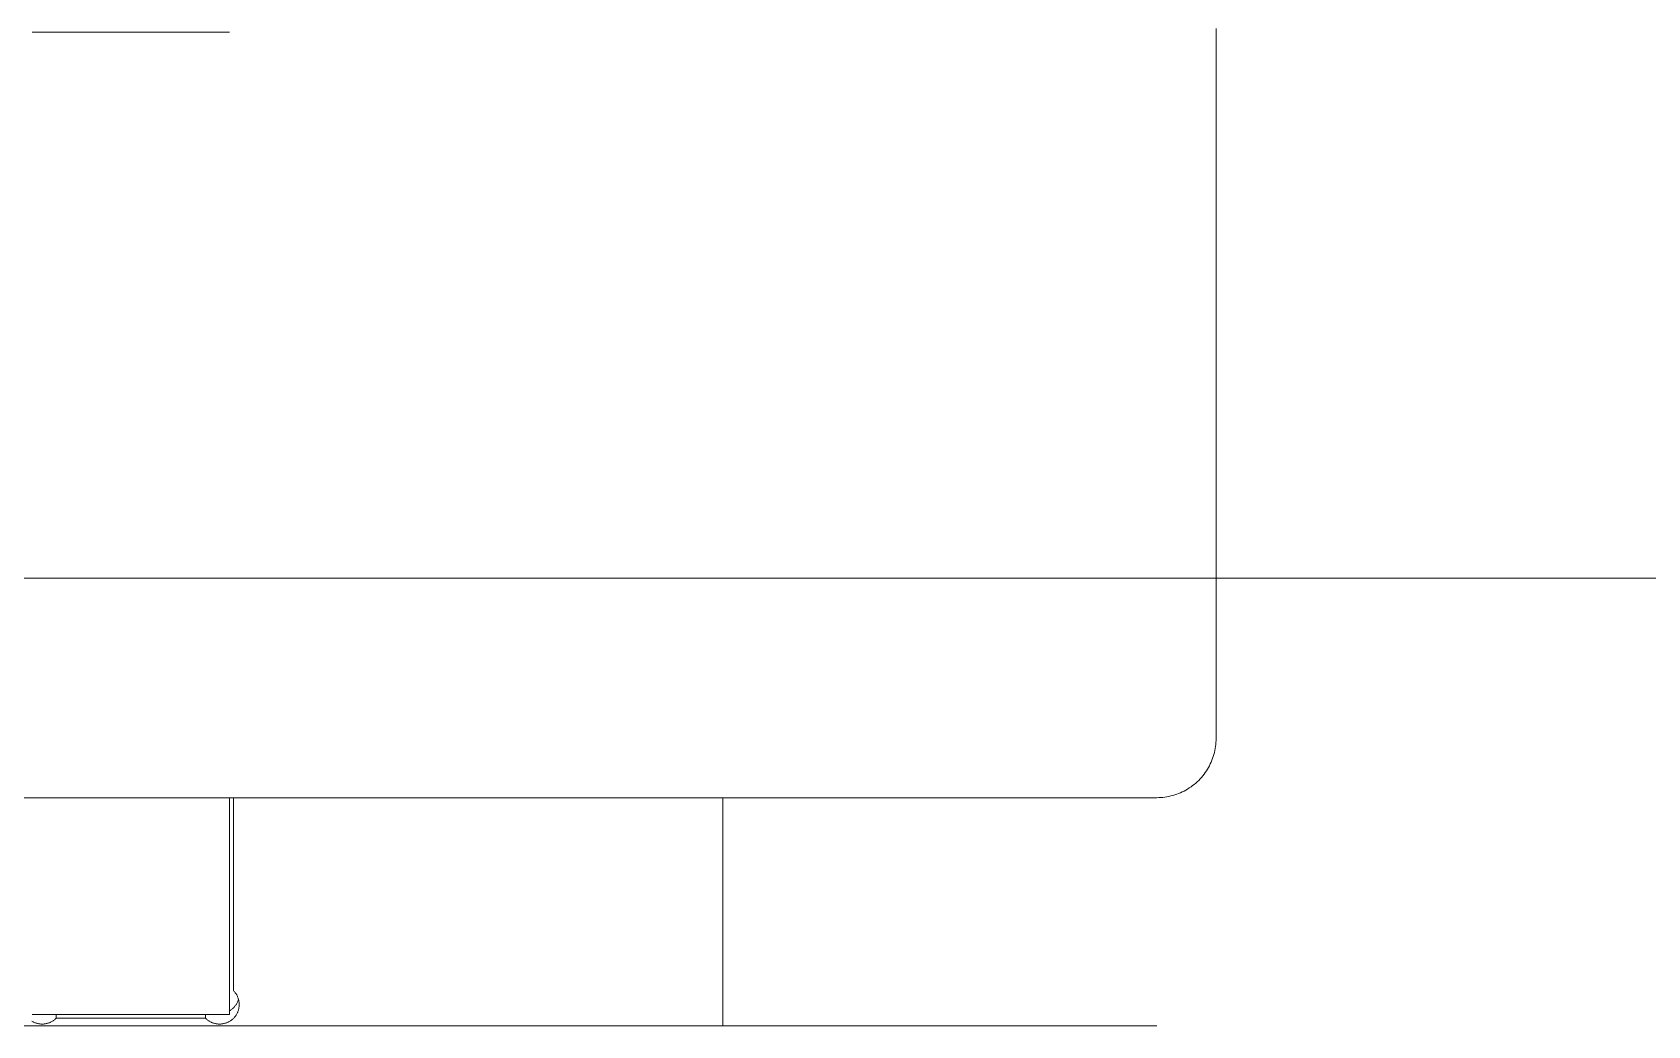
# Model space of a CAD drawing. Header units: millimetres. Extents: x -213 to 4577, y -424 to 2634.
# Drawn here: x 1879.2 to 1961, y 2530.7 to 2581 of the extents above; entities that cross this region are included whole.
import ezdxf

# ---------------------------------------------------------------- set-up
doc = ezdxf.new("R2010")
doc.units = ezdxf.units.MM
doc.layers.add('ZANO_R', color=7, linetype='Continuous', lineweight=0)

msp = doc.modelspace()

# ---------------------------------------------------------------- linework, layer by layer
at = {"layer": 'ZANO_R'}
for p, q in [((1879.172, 2580.979), (1889.172, 2580.979)), ((1939.172, 2576.925), (1939.172, 2581.181)), ((1939.172, 2545.209), (1939.172, 2576.925)), ((139.172, 2553.328), (1939.172, 2553.328)), ((1939.109, 2544.599), (1939.087, 2544.499)), ((1939.128, 2544.7), (1939.109, 2544.599)), ((1939.144, 2544.801), (1939.128, 2544.7)), ((1939.156, 2544.903), (1939.144, 2544.801)), ((1939.165, 2545.005), (1939.156, 2544.903)), ((1939.17, 2545.107), (1939.165, 2545.005)), ((1939.172, 2545.209), (1939.17, 2545.107)), ((1938.787, 2543.739), (1938.735, 2543.651)), ((1938.835, 2543.829), (1938.787, 2543.739)), ((1938.881, 2543.921), (1938.835, 2543.829)), ((1938.923, 2544.014), (1938.881, 2543.921)), ((1938.963, 2544.109), (1938.923, 2544.014)), ((1938.999, 2544.205), (1938.963, 2544.109)), ((1939.031, 2544.302), (1938.999, 2544.205)), ((1939.061, 2544.4), (1939.031, 2544.302)), ((1939.087, 2544.499), (1939.061, 2544.4)), ((1938.065, 2542.882), (1937.985, 2542.819)), ((1938.143, 2542.948), (1938.065, 2542.882)), ((1938.219, 2543.017), (1938.143, 2542.948)), ((1938.293, 2543.088), (1938.219, 2543.017)), ((1938.364, 2543.162), (1938.293, 2543.088)), ((1938.433, 2543.238), (1938.364, 2543.162)), ((1938.499, 2543.316), (1938.433, 2543.238)), ((1938.562, 2543.397), (1938.499, 2543.316)), ((1938.623, 2543.479), (1938.562, 2543.397)), ((1938.68, 2543.564), (1938.623, 2543.479)), ((1938.735, 2543.651), (1938.68, 2543.564)), ((1936.172, 2542.209), (142.172, 2542.209)), ((1889.172, 2542.209), (1889.172, 2541.361)), ((1889.372, 2532.435), (1889.372, 2542.209)), ((1914.172, 2542.209), (1914.172, 2530.66)), ((1936.274, 2542.211), (1936.172, 2542.209)), ((1936.377, 2542.216), (1936.274, 2542.211)), ((1936.479, 2542.225), (1936.377, 2542.216)), ((1936.58, 2542.237), (1936.479, 2542.225)), ((1936.682, 2542.253), (1936.58, 2542.237)), ((1936.782, 2542.272), (1936.682, 2542.253)), ((1936.882, 2542.295), (1936.782, 2542.272)), ((1936.981, 2542.321), (1936.882, 2542.295)), ((1937.079, 2542.35), (1936.981, 2542.321)), ((1937.176, 2542.383), (1937.079, 2542.35)), ((1937.272, 2542.418), (1937.176, 2542.383)), ((1937.367, 2542.458), (1937.272, 2542.418)), ((1937.46, 2542.5), (1937.367, 2542.458)), ((1937.552, 2542.546), (1937.46, 2542.5)), ((1937.642, 2542.594), (1937.552, 2542.546)), ((1937.731, 2542.646), (1937.642, 2542.594)), ((1937.817, 2542.701), (1937.731, 2542.646)), ((1937.902, 2542.758), (1937.817, 2542.701)), ((1937.985, 2542.819), (1937.902, 2542.758)), ((1889.172, 2541.361), (1889.172, 2533.83)), ((1889.172, 2533.83), (1889.172, 2531.229)), ((1889.372, 2532.435), (1889.396, 2532.41)), ((1889.396, 2532.41), (1889.419, 2532.385)), ((1889.419, 2532.385), (1889.441, 2532.358)), ((1889.441, 2532.358), (1889.463, 2532.331)), ((1889.463, 2532.331), (1889.483, 2532.303)), ((1889.483, 2532.303), (1889.502, 2532.275)), ((1889.502, 2532.275), (1889.521, 2532.246)), ((1889.521, 2532.246), (1889.538, 2532.216)), ((1889.172, 2531.412), (1889.2, 2531.429)), ((1889.2, 2531.429), (1889.228, 2531.447)), ((1889.228, 2531.447), (1889.255, 2531.466)), ((1889.255, 2531.466), (1889.282, 2531.486)), ((1889.282, 2531.486), (1889.308, 2531.507)), ((1889.308, 2531.507), (1889.333, 2531.528)), ((1889.333, 2531.528), (1889.357, 2531.551)), ((1889.357, 2531.551), (1889.381, 2531.574)), ((1889.381, 2531.574), (1889.404, 2531.598)), ((1889.404, 2531.598), (1889.426, 2531.623)), ((1889.426, 2531.623), (1889.447, 2531.649)), ((1889.447, 2531.649), (1889.467, 2531.675)), ((1889.467, 2531.675), (1889.487, 2531.702)), ((1889.487, 2531.702), (1889.505, 2531.729)), ((1889.505, 2531.729), (1889.523, 2531.757)), ((1889.523, 2531.757), (1889.539, 2531.786)), ((1889.538, 2532.216), (1889.554, 2532.186)), ((1889.539, 2531.786), (1889.555, 2531.815)), ((1889.554, 2532.186), (1889.569, 2532.155)), ((1889.555, 2531.815), (1889.57, 2531.845)), ((1889.569, 2532.155), (1889.584, 2532.123)), ((1889.57, 2531.845), (1889.584, 2531.875)), ((1889.584, 2532.123), (1889.597, 2532.091)), ((1889.584, 2531.875), (1889.596, 2531.906)), ((1889.596, 2531.906), (1889.608, 2531.937)), ((1889.597, 2532.091), (1889.609, 2532.059)), ((1889.608, 2531.937), (1889.619, 2531.968)), ((1889.609, 2532.059), (1889.619, 2532.026)), ((1889.622, 2531.449), (1889.611, 2531.416)), ((1889.619, 2532.026), (1889.629, 2531.993)), ((1889.619, 2531.968), (1889.628, 2532)), ((1889.631, 2531.482), (1889.622, 2531.449)), ((1889.629, 2531.993), (1889.637, 2531.96)), ((1889.639, 2531.515), (1889.631, 2531.482)), ((1889.637, 2531.96), (1889.645, 2531.926)), ((1889.646, 2531.549), (1889.639, 2531.515)), ((1889.645, 2531.926), (1889.651, 2531.892)), ((1889.652, 2531.583), (1889.646, 2531.549)), ((1889.651, 2531.892), (1889.656, 2531.858)), ((1889.657, 2531.617), (1889.652, 2531.583)), ((1889.656, 2531.858), (1889.66, 2531.824)), ((1889.66, 2531.651), (1889.657, 2531.617)), ((1889.66, 2531.824), (1889.662, 2531.789)), ((1889.663, 2531.686), (1889.66, 2531.651)), ((1889.662, 2531.789), (1889.663, 2531.755)), ((1889.663, 2531.755), (1889.664, 2531.72)), ((1889.664, 2531.72), (1889.663, 2531.686)), ((142.172, 2530.66), (1936.172, 2530.66)), ((1879.154, 2530.888), (1879.184, 2530.871)), ((1879.172, 2531.229), (1889.172, 2531.229)), ((1879.184, 2530.871), (1879.214, 2530.854)), ((1879.214, 2530.854), (1879.245, 2530.839)), ((1879.245, 2530.839), (1879.276, 2530.825)), ((1879.276, 2530.825), (1879.308, 2530.811)), ((1879.308, 2530.811), (1879.341, 2530.799)), ((1879.341, 2530.799), (1879.373, 2530.788)), ((1879.373, 2530.788), (1879.406, 2530.779)), ((1879.406, 2530.779), (1879.44, 2530.77)), ((1879.44, 2530.77), (1879.473, 2530.763)), ((1879.473, 2530.763), (1879.507, 2530.756)), ((1879.507, 2530.756), (1879.541, 2530.751)), ((1879.541, 2530.751), (1879.576, 2530.747)), ((1879.576, 2530.747), (1879.61, 2530.745)), ((1879.61, 2530.745), (1879.644, 2530.743)), ((1879.644, 2530.743), (1879.679, 2530.743)), ((1879.713, 2530.744), (1879.679, 2530.743)), ((1879.747, 2530.745), (1879.713, 2530.744)), ((1879.781, 2530.748), (1879.747, 2530.745)), ((1879.815, 2530.752), (1879.781, 2530.748)), ((1879.849, 2530.757), (1879.815, 2530.752)), ((1879.882, 2530.764), (1879.849, 2530.757)), ((1879.915, 2530.771), (1879.882, 2530.764)), ((1879.948, 2530.78), (1879.915, 2530.771)), ((1879.981, 2530.789), (1879.948, 2530.78)), ((1880.013, 2530.8), (1879.981, 2530.789)), ((1880.045, 2530.812), (1880.013, 2530.8)), ((1880.077, 2530.825), (1880.045, 2530.812)), ((1880.108, 2530.839), (1880.077, 2530.825)), ((1880.139, 2530.854), (1880.108, 2530.839)), ((1880.169, 2530.87), (1880.139, 2530.854)), ((1880.198, 2530.887), (1880.169, 2530.87)), ((1880.227, 2530.905), (1880.198, 2530.887)), ((1880.255, 2530.924), (1880.227, 2530.905)), ((1880.283, 2530.944), (1880.255, 2530.924)), ((1880.31, 2530.965), (1880.283, 2530.944)), ((1880.336, 2530.987), (1880.31, 2530.965)), ((1880.361, 2531.01), (1880.336, 2530.987)), ((1880.386, 2531.033), (1880.361, 2531.01)), ((1880.386, 2531.229), (1880.386, 2531.033)), ((1880.386, 2531.033), (1887.958, 2531.033)), ((1887.958, 2531.033), (1887.958, 2531.229)), ((1887.958, 2531.033), (1887.982, 2531.01)), ((1887.982, 2531.01), (1888.008, 2530.987)), ((1888.008, 2530.987), (1888.034, 2530.965)), ((1888.034, 2530.965), (1888.061, 2530.944)), ((1888.061, 2530.944), (1888.088, 2530.924)), ((1888.088, 2530.924), (1888.117, 2530.905)), ((1888.117, 2530.905), (1888.146, 2530.887)), ((1888.146, 2530.887), (1888.175, 2530.87)), ((1888.175, 2530.87), (1888.205, 2530.854)), ((1888.205, 2530.854), (1888.236, 2530.839)), ((1888.236, 2530.839), (1888.267, 2530.825)), ((1888.267, 2530.825), (1888.298, 2530.812)), ((1888.298, 2530.812), (1888.33, 2530.8)), ((1888.33, 2530.8), (1888.363, 2530.789)), ((1888.363, 2530.789), (1888.395, 2530.78)), ((1888.395, 2530.78), (1888.428, 2530.771)), ((1888.428, 2530.771), (1888.462, 2530.764)), ((1888.462, 2530.764), (1888.495, 2530.757)), ((1888.495, 2530.757), (1888.529, 2530.752)), ((1888.529, 2530.752), (1888.563, 2530.748)), ((1888.563, 2530.748), (1888.597, 2530.745)), ((1888.597, 2530.745), (1888.631, 2530.744)), ((1888.631, 2530.744), (1888.665, 2530.743)), ((1888.699, 2530.743), (1888.665, 2530.743)), ((1888.734, 2530.745), (1888.699, 2530.743)), ((1888.768, 2530.747), (1888.734, 2530.745)), ((1888.802, 2530.751), (1888.768, 2530.747)), ((1888.836, 2530.756), (1888.802, 2530.751)), ((1888.87, 2530.763), (1888.836, 2530.756)), ((1888.904, 2530.77), (1888.87, 2530.763)), ((1888.937, 2530.779), (1888.904, 2530.77)), ((1888.97, 2530.788), (1888.937, 2530.779)), ((1889.003, 2530.799), (1888.97, 2530.788)), ((1889.035, 2530.811), (1889.003, 2530.799)), ((1889.067, 2530.825), (1889.035, 2530.811)), ((1889.099, 2530.839), (1889.067, 2530.825)), ((1889.129, 2530.854), (1889.099, 2530.839)), ((1889.16, 2530.871), (1889.129, 2530.854)), ((1889.19, 2530.888), (1889.16, 2530.871)), ((1889.219, 2530.907), (1889.19, 2530.888)), ((1889.247, 2530.926), (1889.219, 2530.907)), ((1889.275, 2530.946), (1889.247, 2530.926)), ((1889.302, 2530.968), (1889.275, 2530.946)), ((1889.328, 2530.99), (1889.302, 2530.968)), ((1889.354, 2531.013), (1889.328, 2530.99)), ((1889.378, 2531.038), (1889.354, 2531.013)), ((1889.402, 2531.062), (1889.378, 2531.038)), ((1889.425, 2531.088), (1889.402, 2531.062)), ((1889.447, 2531.115), (1889.425, 2531.088)), ((1889.468, 2531.142), (1889.447, 2531.115)), ((1889.488, 2531.17), (1889.468, 2531.142)), ((1889.507, 2531.199), (1889.488, 2531.17)), ((1889.525, 2531.228), (1889.507, 2531.199)), ((1889.542, 2531.258), (1889.525, 2531.228)), ((1889.558, 2531.289), (1889.542, 2531.258)), ((1889.573, 2531.32), (1889.558, 2531.289)), ((1889.587, 2531.351), (1889.573, 2531.32)), ((1889.6, 2531.383), (1889.587, 2531.351)), ((1889.611, 2531.416), (1889.6, 2531.383))]:
    msp.add_line(p, q, dxfattribs=at)
msp.add_lwpolyline([(18.924, 2553.328), (2042.918, 2553.328), (2042.918, 2153.328), (18.924, 2153.328)], close=True, dxfattribs=at)

doc.saveas('drawing.dxf')
